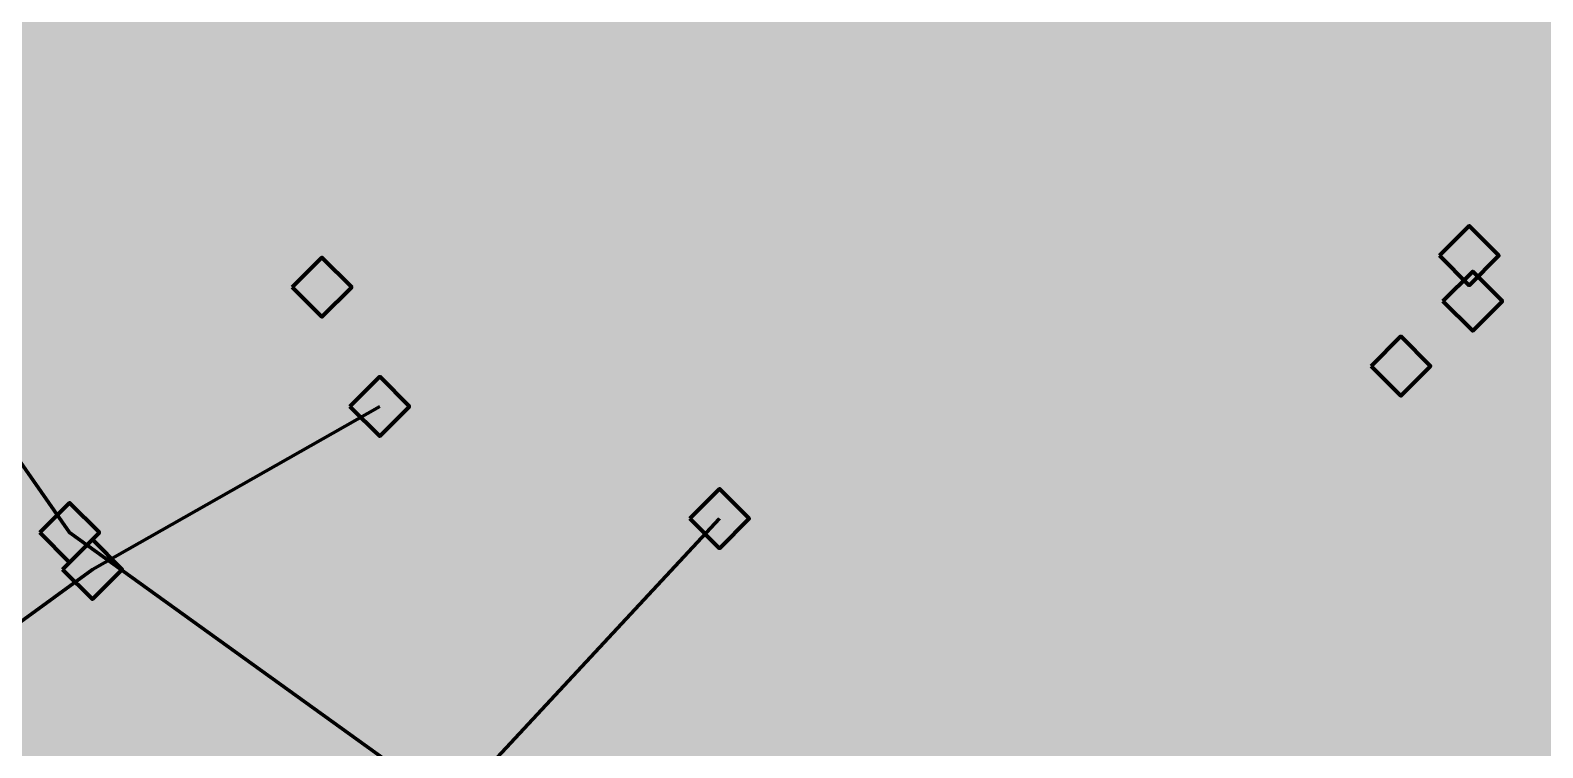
# Model space of a CAD drawing. Header units: inches. Extents: x 0 to 458, y -2 to 321.
# Drawn here: x 155.9 to 227.8, y 206.3 to 240.4 of the extents above; entities that cross this region are included whole.
import ezdxf

# ---------------------------------------------------------------- set-up
doc = ezdxf.new("R2010")
doc.units = ezdxf.units.IN
doc.header["$MEASUREMENT"] = 0
doc.layers.add('H', color=7, linetype='CONTINUOUS', lineweight=100)
doc.layers.add('P', color=250, linetype='CONTINUOUS', lineweight=100)

msp = doc.modelspace()

# ---------------------------------------------------------------- hatches: boundary and pattern name
at = {"layer": 'H', "linetype": 'Continuous'}
for color, points in [(7, [(-0.167, 296.167), (421, 296.167), (421, -1.833), (-0.167, -1.833)]), (0, [(226.917, 232.083), (226.917, 231.833), (226.833, 231.583), (226.75, 231.417), (226.583, 231.167), (226.417, 231.083), (226.25, 230.917), (226, 230.833), (225.75, 230.833), (225.5, 230.833), (225.333, 230.917), (225, 231.167), (224.833, 231.417), (224.667, 231.75), (224.583, 232.083), (224.583, 232.333), (224.583, 232.5), (224.583, 232.75), (224.583, 233), (224.667, 233.417), (224.75, 233.75), (225, 234.083), (225.167, 234.333), (225.5, 234.5), (225.833, 234.583), (226.167, 234.667), (226.417, 234.667), (226.583, 234.583), (226.583, 234.167), (226.417, 234.167), (226.167, 234.25), (225.917, 234.25), (225.75, 234.167), (225.417, 233.917), (225.25, 233.75), (225.167, 233.583), (225.083, 233.333), (225.083, 233), (225.417, 233.167), (225.833, 233.25), (226.167, 233.25), (226.333, 233.167), (226.5, 233.083), (226.75, 232.917), (226.833, 232.667), (226.917, 232.417), (226.917, 232.083), (226.417, 232.083), (226.417, 232.333), (226.417, 232.5), (226.167, 232.75), (226, 232.833), (225.75, 232.833), (225.417, 232.833), (225.083, 232.667), (225.083, 232.583), (225.083, 232.417), (225.083, 232.083), (225.167, 231.833), (225.25, 231.583), (225.333, 231.5), (225.5, 231.333), (225.75, 231.25), (226, 231.333), (226.25, 231.5), (226.417, 231.75), (226.417, 232.083), (226.917, 232.083), (228.333, 234.25), (228.083, 234.25), (227.833, 234.167), (227.667, 234), (227.5, 233.917), (227.417, 233.917), (227.417, 234.417), (227.667, 234.5), (227.917, 234.583), (228.167, 234.667), (228.417, 234.667), (228.667, 234.667), (228.833, 234.583), (229.167, 234.5), (229.417, 234.167), (229.5, 234), (229.5, 233.75), (229.417, 233.5), (229.333, 233.25), (229.083, 233.083), (228.833, 233), (228.833, 232.917), (229.083, 232.833), (229.333, 232.667), (229.5, 232.417), (229.583, 232.25), (229.583, 232), (229.583, 231.75), (229.5, 231.583), (229.25, 231.167), (229.083, 231.083), (228.833, 230.917), (228.583, 230.833), (228.333, 230.833), (228.083, 230.833), (227.833, 230.917), (227.583, 231), (227.333, 231.083), (227.333, 231.583), (227.417, 231.583), (227.583, 231.5), (227.833, 231.417), (228.083, 231.333), (228.333, 231.25), (228.583, 231.333), (228.833, 231.5), (229, 231.75), (229.083, 232.083), (229, 232.417), (228.833, 232.583), (228.583, 232.667), (228.333, 232.75), (228.083, 232.75), (228.083, 233.083), (228.25, 233.083), (228.583, 233.167), (228.833, 233.25), (228.917, 233.5), (229, 233.75), (228.917, 234), (228.833, 234.167), (228.583, 234.25), (228.333, 234.25), (226.917, 232.083), (230.917, 230.917), (230.333, 230.917), (230.333, 231.667), (230.917, 231.667), (230.917, 230.917), (226.917, 232.083), (233.5, 233.083), (233.417, 233.417), (233.417, 233.667), (233.333, 233.917), (233.25, 234.083), (233, 234.25), (232.75, 234.25), (232.5, 234.25), (232.25, 234.083), (232.167, 233.75), (232.083, 233.417), (232.083, 233.25), (232.167, 233), (232.333, 232.75), (232.583, 232.667), (232.833, 232.667), (233.167, 232.667), (233.5, 232.833), (233.5, 232.917), (233.5, 233.083), (226.917, 232.083), (231.583, 233.417), (231.583, 233.667), (231.667, 233.917), (231.833, 234.167), (231.917, 234.333), (232.083, 234.5), (232.333, 234.583), (232.5, 234.667), (232.75, 234.667), (233, 234.667), (233.25, 234.583), (233.583, 234.333), (233.75, 234.083), (233.833, 233.833), (233.917, 233.417), (234, 233.25), (234, 233), (233.917, 232.5), (233.833, 232.083), (233.75, 231.75), (233.583, 231.417), (233.333, 231.167), (233.083, 231), (232.75, 230.917), (232.333, 230.833), (232.083, 230.833), (231.917, 230.917), (231.917, 231.417), (232.083, 231.333), (232.417, 231.25), (232.583, 231.333), (232.833, 231.333), (233.167, 231.583), (233.25, 231.75), (233.333, 232), (233.417, 232.25), (233.5, 232.5), (233.25, 232.417), (233.083, 232.333), (232.667, 232.25), (232.333, 232.333), (232, 232.5), (231.833, 232.667), (231.667, 232.833), (231.583, 233.083), (231.583, 233.417)]), (0, [(159.75, 229.417), (159.667, 228.917), (159.417, 228.5), (159.083, 228.25), (158.583, 228.167), (158.167, 228.25), (157.833, 228.5), (157.5, 229.083), (157.417, 229.833), (157.5, 230.75), (157.833, 231.417), (158.333, 231.833), (159.083, 232), (159.25, 232), (159.5, 231.917), (159.5, 231.5), (159.417, 231.5), (159.25, 231.5), (159, 231.583), (158.25, 231.25), (157.917, 230.333), (158.25, 230.5), (158.667, 230.583), (159.083, 230.583), (159.417, 230.417), (159.667, 230), (159.75, 229.417), (159.25, 229.417), (159.25, 229.833), (159, 230.083), (158.833, 230.167), (158.583, 230.167), (158.25, 230.167), (157.917, 230), (157.917, 229.917), (157.917, 229.75), (158, 229.167), (158.167, 228.75), (158.417, 228.667), (158.583, 228.583), (159.083, 228.833), (159.25, 229.417), (159.75, 229.417), (162.5, 231.333), (160.917, 228.25), (160.417, 228.25), (162.083, 231.5), (160.167, 231.5), (160.167, 231.917), (162.5, 231.917), (162.5, 231.333), (159.75, 229.417), (163.75, 228.25), (163.167, 228.25), (163.167, 228.917), (163.75, 228.917), (163.75, 228.25), (159.75, 229.417), (166.75, 229.417), (166.667, 228.917), (166.417, 228.5), (166.083, 228.25), (165.5, 228.167), (165, 228.25), (164.583, 228.417), (164.583, 228.917), (164.75, 228.833), (165, 228.75), (165.25, 228.667), (165.583, 228.583), (165.833, 228.667), (166.083, 228.833), (166.25, 229.083), (166.25, 229.417), (166.167, 229.75), (166.083, 229.917), (165.75, 230.083), (165.417, 230.083), (165.083, 230.083), (164.75, 230), (164.75, 231.917), (166.75, 231.917), (166.75, 231.5), (165.167, 231.5), (165.167, 230.5), (165.333, 230.5), (165.5, 230.5), (166, 230.5), (166.417, 230.333), (166.667, 230), (166.75, 229.417), (159.75, 229.417), (169.667, 229.5), (169.25, 229.5), (169.25, 228.25), (168.75, 228.25), (168.75, 229.5), (167.167, 229.5), (167.167, 230), (168.75, 231.917), (169.25, 231.917), (169.25, 229.917), (169.667, 229.917), (169.667, 229.5), (159.75, 229.417), (168.75, 229.917), (168.75, 231.333), (167.5, 229.917), (168.75, 229.917)]), (0, [(222.917, 229.667), (224.333, 228.25), (225.75, 229.667), (224.333, 231.083)]), (0, [(168.333, 228.167), (169.75, 226.75), (171.167, 228.167), (169.75, 229.583)]), (0, [(211.083, 226.833), (211.083, 226.583), (211, 226.333), (210.917, 226.083), (210.75, 225.917), (210.583, 225.75), (210.417, 225.667), (210.167, 225.583), (209.917, 225.583), (209.75, 225.583), (209.5, 225.667), (209.167, 225.917), (209, 226.167), (208.833, 226.417), (208.75, 226.833), (208.75, 227), (208.75, 227.25), (208.75, 227.5), (208.75, 227.75), (208.833, 228.167), (209, 228.5), (209.167, 228.833), (209.333, 229.083), (209.667, 229.25), (210, 229.333), (210.417, 229.417), (210.583, 229.417), (210.833, 229.333), (210.833, 228.833), (210.75, 228.833), (210.583, 228.917), (210.333, 229), (210.083, 228.917), (209.917, 228.917), (209.583, 228.667), (209.417, 228.5), (209.333, 228.25), (209.25, 228), (209.25, 227.75), (209.583, 227.917), (210, 228), (210.417, 227.917), (210.583, 227.917), (210.75, 227.75), (210.917, 227.583), (211, 227.417), (211.083, 227.167), (211.083, 226.833), (210.583, 226.833), (210.583, 227), (210.583, 227.167), (210.333, 227.5), (210.167, 227.583), (209.917, 227.583), (209.583, 227.583), (209.25, 227.417), (209.25, 227.25), (209.25, 227.167), (209.25, 226.833), (209.333, 226.583), (209.417, 226.333), (209.5, 226.167), (209.75, 226), (209.917, 226), (210.25, 226), (210.417, 226.167), (210.583, 226.5), (210.583, 226.833), (211.083, 226.833), (213.917, 226.917), (213.5, 226.917), (213.5, 225.667), (213, 225.667), (213, 226.917), (211.417, 226.917), (211.417, 227.417), (213, 229.333), (213.5, 229.333), (213.5, 227.333), (213.917, 227.333), (213.917, 226.917), (211.083, 226.833), (213, 227.333), (213, 228.75), (211.75, 227.333), (213, 227.333), (211.083, 226.833), (215.083, 225.667), (214.5, 225.667), (214.5, 226.333), (215.083, 226.333), (215.083, 225.667), (211.083, 226.833), (217.667, 227.833), (217.667, 228.167), (217.583, 228.417), (217.5, 228.667), (217.417, 228.75), (217.167, 228.917), (216.917, 229), (216.667, 228.917), (216.417, 228.75), (216.333, 228.5), (216.25, 228.167), (216.25, 227.917), (216.333, 227.75), (216.5, 227.5), (216.75, 227.417), (217, 227.417), (217.333, 227.417), (217.667, 227.583), (217.667, 227.667), (217.667, 227.833), (211.083, 226.833), (215.75, 228.167), (215.75, 228.417), (215.833, 228.667), (216, 228.833), (216.083, 229.083), (216.25, 229.167), (216.5, 229.333), (216.667, 229.333), (216.917, 229.417), (217.167, 229.333), (217.417, 229.333), (217.75, 229.083), (217.917, 228.833), (218, 228.5), (218.083, 228.167), (218.167, 227.917), (218.167, 227.75), (218.083, 227.25), (218.083, 226.833), (217.917, 226.5), (217.75, 226.167), (217.5, 225.917), (217.25, 225.75), (216.917, 225.667), (216.5, 225.583), (216.333, 225.583), (216.083, 225.667), (216.083, 226.083), (216.333, 226.083), (216.583, 226), (216.833, 226), (217, 226.083), (217.333, 226.333), (217.417, 226.5), (217.5, 226.75), (217.583, 226.917), (217.667, 227.25), (217.417, 227.083), (217.25, 227.083), (216.833, 227), (216.5, 227), (216.167, 227.167), (216, 227.333), (215.833, 227.583), (215.833, 227.833), (215.75, 228.167), (211.083, 226.833), (221, 226.917), (220.583, 226.917), (220.583, 225.667), (220.083, 225.667), (220.083, 226.917), (218.5, 226.917), (218.5, 227.417), (220.083, 229.333), (220.583, 229.333), (220.583, 227.333), (221, 227.333), (221, 226.917), (211.083, 226.833), (220.083, 227.333), (220.083, 228.75), (218.833, 227.333), (220.083, 227.333)]), (0, [(223.083, 227.5), (224.5, 226.083), (225.917, 227.5), (224.5, 228.917)]), (0, [(175.083, 223.75), (175.083, 223.5), (175, 223.25), (174.917, 223), (174.75, 222.833), (174.583, 222.75), (174.417, 222.583), (174.167, 222.5), (173.917, 222.5), (173.667, 222.5), (173.5, 222.583), (173.083, 222.833), (172.917, 223.083), (172.833, 223.417), (172.75, 223.75), (172.75, 224), (172.75, 224.167), (172.75, 224.417), (172.75, 224.667), (172.833, 225.083), (172.917, 225.417), (173.083, 225.75), (173.333, 226), (173.667, 226.167), (174, 226.25), (174.333, 226.333), (174.583, 226.333), (174.75, 226.25), (174.75, 225.833), (174.583, 225.833), (174.333, 225.917), (174.083, 225.917), (173.917, 225.833), (173.583, 225.583), (173.417, 225.417), (173.333, 225.167), (173.25, 225), (173.25, 224.667), (173.583, 224.833), (174, 224.917), (174.333, 224.917), (174.5, 224.833), (174.667, 224.75), (174.833, 224.5), (175, 224.333), (175.083, 224.083), (175.083, 223.75), (174.583, 223.75), (174.583, 224), (174.5, 224.167), (174.333, 224.417), (174.083, 224.5), (173.833, 224.5), (173.5, 224.5), (173.25, 224.333), (173.25, 224.25), (173.25, 224.083), (173.25, 223.75), (173.25, 223.5), (173.333, 223.25), (173.5, 223.083), (173.667, 223), (173.917, 222.917), (174.167, 223), (174.417, 223.167), (174.583, 223.417), (174.583, 223.75), (175.083, 223.75), (177.833, 225.667), (176.25, 222.583), (175.75, 222.583), (177.417, 225.833), (175.5, 225.833), (175.5, 226.25), (177.833, 226.25), (177.833, 225.667), (175.083, 223.75), (179.083, 222.583), (178.5, 222.583), (178.5, 223.25), (179.083, 223.25), (179.083, 222.583), (175.083, 223.75), (182.167, 223.833), (181.75, 223.833), (181.75, 222.583), (181.333, 222.583), (181.333, 223.833), (179.667, 223.833), (179.667, 224.333), (181.333, 226.25), (181.75, 226.25), (181.75, 224.25), (182.167, 224.25), (182.167, 223.833), (175.083, 223.75), (181.333, 224.25), (181.333, 225.667), (180.083, 224.25), (181.333, 224.25), (175.083, 223.75), (183.583, 225.917), (183.333, 225.833), (183.083, 225.75), (182.833, 225.667), (182.75, 225.583), (182.667, 225.583), (182.667, 226.083), (182.833, 226.167), (183.083, 226.25), (183.417, 226.333), (183.667, 226.333), (183.833, 226.333), (184.083, 226.25), (184.417, 226.083), (184.667, 225.833), (184.75, 225.667), (184.75, 225.417), (184.667, 225.167), (184.5, 224.917), (184.333, 224.75), (184.083, 224.583), (184.333, 224.5), (184.583, 224.333), (184.75, 224.083), (184.75, 223.917), (184.833, 223.667), (184.75, 223.417), (184.75, 223.25), (184.5, 222.833), (184.333, 222.667), (184.083, 222.583), (183.833, 222.5), (183.583, 222.5), (183.333, 222.5), (183, 222.583), (182.75, 222.667), (182.583, 222.75), (182.583, 223.25), (182.833, 223.167), (183, 223.083), (183.25, 223), (183.583, 222.917), (183.833, 223), (184.083, 223.167), (184.25, 223.417), (184.333, 223.75), (184.25, 224), (184.083, 224.25), (183.833, 224.333), (183.5, 224.333), (183.333, 224.333), (183.333, 224.75), (183.5, 224.75), (183.75, 224.833), (184, 224.917), (184.167, 225.167), (184.25, 225.417), (184.167, 225.667), (184.083, 225.75), (183.833, 225.917), (183.583, 225.917)]), (0, [(227.083, 223.833), (227, 223.583), (226.917, 223.333), (226.833, 223.083), (226.667, 222.917), (226.5, 222.75), (226.333, 222.667), (226.083, 222.583), (225.917, 222.583), (225.667, 222.583), (225.417, 222.667), (225.083, 222.917), (224.917, 223.167), (224.75, 223.417), (224.667, 223.833), (224.667, 224), (224.667, 224.25), (224.667, 224.5), (224.667, 224.75), (224.75, 225.167), (224.917, 225.5), (225.083, 225.833), (225.333, 226.083), (225.583, 226.25), (225.917, 226.333), (226.333, 226.417), (226.583, 226.417), (226.75, 226.333), (226.75, 225.833), (226.5, 225.917), (226.25, 226), (226, 225.917), (225.833, 225.917), (225.5, 225.667), (225.417, 225.5), (225.25, 225.25), (225.25, 225), (225.167, 224.75), (225.5, 224.917), (225.917, 225), (226.333, 224.917), (226.5, 224.917), (226.667, 224.75), (226.833, 224.583), (226.917, 224.417), (227, 224.167), (227.083, 223.833), (226.583, 223.833), (226.5, 224), (226.5, 224.167), (226.333, 224.5), (226.083, 224.583), (225.833, 224.583), (225.5, 224.583), (225.167, 224.417), (225.167, 224.25), (225.167, 224.167), (225.167, 223.833), (225.25, 223.583), (225.333, 223.333), (225.417, 223.167), (225.667, 223), (225.917, 223), (226.167, 223), (226.333, 223.167), (226.5, 223.5), (226.583, 223.833), (227.083, 223.833), (228.5, 226), (228.25, 225.917), (227.917, 225.833), (227.75, 225.75), (227.583, 225.667), (227.583, 226.167), (227.75, 226.25), (228, 226.333), (228.25, 226.417), (228.5, 226.417), (228.75, 226.417), (228.917, 226.333), (229.25, 226.167), (229.5, 225.917), (229.583, 225.75), (229.583, 225.5), (229.583, 225.25), (229.417, 225), (229.167, 224.833), (228.917, 224.667), (229.167, 224.583), (229.417, 224.417), (229.583, 224.167), (229.667, 224), (229.667, 223.75), (229.667, 223.5), (229.583, 223.25), (229.333, 222.917), (229.167, 222.75), (229, 222.667), (228.75, 222.583), (228.5, 222.583), (228.167, 222.583), (227.917, 222.667), (227.667, 222.75), (227.5, 222.833), (227.5, 223.333), (227.667, 223.25), (227.917, 223.083), (228.167, 223), (228.417, 223), (228.75, 223.083), (229, 223.25), (229.167, 223.417), (229.167, 223.75), (229.167, 224.083), (229, 224.333), (228.75, 224.417), (228.417, 224.417), (228.167, 224.417), (228.167, 224.833), (228.333, 224.833), (228.667, 224.917), (228.917, 225), (229.083, 225.167), (229.083, 225.5), (229.083, 225.667), (228.917, 225.833), (228.75, 225.917), (228.5, 226), (227.083, 223.833), (231, 222.667), (230.417, 222.667), (230.417, 223.333), (231, 223.333), (231, 222.667), (227.083, 223.833), (233.583, 224.833), (233.583, 225.167), (233.5, 225.417), (233.417, 225.667), (233.333, 225.75), (233.083, 225.917), (232.833, 226), (232.583, 225.917), (232.417, 225.75), (232.25, 225.5), (232.167, 225.167), (232.25, 224.917), (232.25, 224.75), (232.417, 224.5), (232.667, 224.417), (232.917, 224.417), (233.25, 224.417), (233.583, 224.583), (233.583, 224.667), (233.583, 224.833), (227.083, 223.833), (231.667, 225.167), (231.75, 225.417), (231.833, 225.667), (231.917, 225.833), (232.083, 226.083), (232.25, 226.167), (232.417, 226.333), (232.667, 226.333), (232.833, 226.417), (233.083, 226.333), (233.333, 226.333), (233.667, 226.083), (233.833, 225.833), (234, 225.5), (234.083, 225.167), (234.083, 224.917), (234.083, 224.75), (234.083, 224.25), (234, 223.833), (233.833, 223.5), (233.667, 223.167), (233.417, 222.917), (233.167, 222.75), (232.833, 222.667), (232.417, 222.583), (232.25, 222.583), (232, 222.667), (232, 223.083), (232.083, 223.083), (232.25, 223.083), (232.5, 223), (232.75, 223), (232.917, 223.083), (233.25, 223.333), (233.417, 223.5), (233.5, 223.75), (233.5, 223.917), (233.583, 224.25), (233.417, 224.083), (233.167, 224), (232.833, 224), (232.417, 224), (232.083, 224.167), (231.917, 224.333), (231.833, 224.583), (231.75, 224.833), (231.667, 225.167)]), (0, [(219.667, 224.417), (221.083, 223), (222.5, 224.417), (221.083, 225.833)]), (0, [(171.083, 222.5), (172.5, 221.083), (173.917, 222.5), (172.5, 223.917)]), (0, [(160.333, 218.917), (160.25, 218.417), (160, 218), (159.583, 217.75), (159.167, 217.667), (158.667, 217.75), (158.333, 218), (158, 218.5), (157.917, 219.333), (158, 220.167), (158.333, 220.833), (158.833, 221.333), (159.583, 221.5), (159.833, 221.417), (160, 221.417), (160, 220.917), (159.75, 221), (159.5, 221), (158.75, 220.75), (158.417, 219.833), (158.75, 220), (159.167, 220.083), (159.583, 220), (159.917, 219.833), (160.167, 219.5), (160.333, 218.917), (159.833, 218.917), (159.75, 219.25), (159.583, 219.5), (159.333, 219.667), (159.083, 219.667), (158.75, 219.583), (158.417, 219.5), (158.417, 219.333), (158.417, 219.25), (158.5, 218.583), (158.667, 218.25), (158.917, 218.083), (159.167, 218.083), (159.583, 218.25), (159.833, 218.917), (160.333, 218.917), (162.5, 219.917), (162.417, 220.5), (162.25, 220.833), (162.083, 221), (161.833, 221.083), (161.333, 220.833), (161.167, 220.25), (161.167, 219.833), (161.417, 219.583), (161.583, 219.5), (161.833, 219.417), (162.167, 219.5), (162.5, 219.667), (162.5, 219.75), (162.5, 219.917), (160.333, 218.917), (160.667, 220.167), (160.75, 220.75), (161, 221.083), (161.333, 221.333), (161.833, 221.5), (162.25, 221.417), (162.583, 221.167), (162.917, 220.583), (163, 219.75), (162.917, 218.917), (162.583, 218.25), (162.083, 217.833), (161.417, 217.667), (161.167, 217.667), (161, 217.667), (161, 218.167), (161.167, 218.083), (161.417, 218.083), (162.167, 218.417), (162.5, 219.333), (162.167, 219.083), (161.75, 219.083), (161.417, 219.083), (161, 219.25), (160.75, 219.667), (160.667, 220.167), (160.333, 218.917), (164.25, 217.75), (163.667, 217.75), (163.667, 218.417), (164.25, 218.417), (164.25, 217.75), (160.333, 218.917), (167.25, 218.917), (167.167, 218.417), (167, 218), (166.583, 217.75), (166.083, 217.667), (165.583, 217.75), (165.083, 217.833), (165.083, 218.417), (165.167, 218.417), (165.333, 218.25), (165.5, 218.167), (165.833, 218.083), (166.083, 218.083), (166.333, 218.167), (166.583, 218.333), (166.75, 218.583), (166.75, 218.917), (166.75, 219.25), (166.583, 219.417), (166.333, 219.583), (166, 219.583), (165.583, 219.583), (165.25, 219.5), (165.25, 221.417), (167.25, 221.417), (167.25, 221), (165.75, 221), (165.75, 220), (165.917, 220), (166.083, 220), (166.5, 219.917), (166.917, 219.75), (167.167, 219.417), (167.25, 218.917), (160.333, 218.917), (169.583, 219.917), (169.5, 220.5), (169.333, 220.833), (169.083, 221), (168.917, 221.083), (168.417, 220.833), (168.25, 220.25), (168.25, 219.833), (168.5, 219.583), (168.667, 219.5), (168.917, 219.417), (169.25, 219.5), (169.583, 219.667), (169.583, 219.75), (169.583, 219.917), (160.333, 218.917), (167.75, 220.167), (167.833, 220.75), (168.083, 221.083), (168.417, 221.333), (168.917, 221.5), (169.333, 221.417), (169.667, 221.167), (170, 220.583), (170.083, 219.75), (170, 218.917), (169.667, 218.25), (169.167, 217.833), (168.417, 217.667), (168.25, 217.667), (168, 217.667), (168, 218.167), (168.083, 218.167), (168.25, 218.083), (168.5, 218.083), (169.25, 218.417), (169.583, 219.333), (169.25, 219.083), (168.833, 219.083), (168.417, 219.083), (168.083, 219.25), (167.833, 219.667), (167.75, 220.167)]), (0, [(191.25, 218.417), (191.25, 218.083), (191.167, 217.833), (191, 217.667), (190.917, 217.5), (190.75, 217.333), (190.5, 217.25), (190.333, 217.167), (190.083, 217.167), (189.833, 217.167), (189.667, 217.25), (189.25, 217.5), (189.083, 217.667), (189, 218), (188.917, 218.333), (188.833, 218.583), (188.833, 218.833), (188.833, 219.083), (188.917, 219.25), (189, 219.667), (189.083, 220), (189.25, 220.333), (189.5, 220.583), (189.75, 220.75), (190.083, 220.917), (190.5, 220.917), (190.75, 220.917), (190.917, 220.917), (190.917, 220.417), (190.75, 220.5), (190.417, 220.5), (190.25, 220.5), (190, 220.417), (189.667, 220.167), (189.583, 220), (189.5, 219.833), (189.417, 219.583), (189.333, 219.25), (189.75, 219.5), (190.167, 219.583), (190.5, 219.5), (190.667, 219.417), (190.833, 219.333), (191, 219.167), (191.167, 218.917), (191.25, 218.667), (191.25, 218.417), (190.75, 218.417), (190.75, 218.583), (190.667, 218.75), (190.5, 219), (190.25, 219.083), (190, 219.167), (189.667, 219.083), (189.333, 218.917), (189.333, 218.833), (189.333, 218.75), (189.417, 218.333), (189.417, 218.083), (189.5, 217.917), (189.583, 217.75), (189.833, 217.583), (190.083, 217.5), (190.333, 217.583), (190.583, 217.75), (190.667, 218), (190.75, 218.417), (191.25, 218.417), (194, 218.417), (194, 218.083), (193.917, 217.833), (193.833, 217.667), (193.667, 217.5), (193.5, 217.333), (193.25, 217.25), (193.083, 217.167), (192.833, 217.167), (192.583, 217.167), (192.417, 217.25), (192, 217.5), (191.833, 217.667), (191.75, 218), (191.667, 218.333), (191.667, 218.583), (191.583, 218.833), (191.667, 219.083), (191.667, 219.25), (191.75, 219.667), (191.833, 220), (192, 220.333), (192.25, 220.583), (192.5, 220.75), (192.917, 220.917), (193.25, 220.917), (193.5, 220.917), (193.667, 220.917), (193.667, 220.417), (193.5, 220.5), (193.167, 220.5), (193, 220.5), (192.75, 220.417), (192.5, 220.167), (192.333, 220), (192.25, 219.833), (192.167, 219.583), (192.167, 219.25), (192.5, 219.5), (192.917, 219.583), (193.25, 219.5), (193.417, 219.417), (193.583, 219.333), (193.75, 219.167), (193.917, 218.917), (194, 218.667), (194, 218.417), (191.25, 218.417), (193.5, 218.417), (193.5, 218.583), (193.417, 218.75), (193.25, 219), (193, 219.083), (192.75, 219.167), (192.417, 219.083), (192.167, 218.917), (192.083, 218.833), (192.083, 218.75), (192.167, 218.333), (192.167, 218.083), (192.25, 217.917), (192.417, 217.75), (192.583, 217.583), (192.833, 217.5), (193.083, 217.583), (193.333, 217.75), (193.417, 218), (193.5, 218.417), (191.25, 218.417), (195.25, 217.167), (194.667, 217.167), (194.667, 217.917), (195.25, 217.917), (195.25, 217.167), (191.25, 218.417), (197.75, 220), (197.667, 220.25), (197.583, 220.417), (197.333, 220.583), (197.083, 220.583), (196.833, 220.583), (196.667, 220.417), (196.5, 220.25), (196.5, 220.083), (196.583, 219.75), (196.833, 219.5), (197.083, 219.417), (197.333, 219.25), (197.5, 219.417), (197.667, 219.583), (197.667, 219.833), (197.75, 220), (191.25, 218.417), (197.833, 218.167), (197.75, 218.417), (197.667, 218.5), (197.583, 218.667), (197.333, 218.833), (197.167, 218.917), (196.833, 219), (196.667, 218.917), (196.5, 218.667), (196.417, 218.5), (196.417, 218.25), (196.417, 217.917), (196.583, 217.667), (196.833, 217.583), (197.083, 217.5), (197.417, 217.5), (197.583, 217.667), (197.75, 217.917), (197.833, 218.167), (191.25, 218.417), (197.083, 217.083), (196.833, 217.167), (196.583, 217.167), (196.417, 217.333), (196.25, 217.417), (196, 217.75), (195.917, 218.25), (195.917, 218.5), (196.083, 218.75), (196.25, 219), (196.5, 219.167), (196.333, 219.333), (196.167, 219.5), (196, 219.75), (196, 220), (196.083, 220.333), (196.333, 220.667), (196.667, 220.917), (196.917, 220.917), (197.083, 220.917), (197.333, 220.917), (197.583, 220.917), (197.917, 220.667), (198.167, 220.417), (198.167, 220), (198.167, 219.75), (198.083, 219.5), (197.917, 219.333), (197.667, 219.167), (197.917, 219), (198.167, 218.75), (198.25, 218.5), (198.333, 218.25), (198.25, 218), (198.25, 217.833), (198.083, 217.583), (197.917, 217.417), (197.583, 217.167), (197.333, 217.167), (197.083, 217.083)]), (0, [(187.25, 217.167), (188.667, 215.75), (190.083, 217.167), (188.667, 218.583)]), (0, [(156.333, 216.5), (157.75, 215.083), (159.167, 216.5), (157.75, 217.917)]), (0, [(157.417, 214.75), (158.833, 213.333), (160.25, 214.75), (158.833, 216.167)]), (0, [(161.417, 212.333), (161.333, 212.083), (161.25, 211.833), (161.167, 211.583), (161, 211.417), (160.833, 211.25), (160.667, 211.167), (160.417, 211.083), (160.25, 211.083), (160, 211.083), (159.75, 211.167), (159.417, 211.417), (159.25, 211.667), (159.083, 211.917), (159, 212.333), (159, 212.583), (159, 212.75), (159, 213), (159, 213.25), (159.083, 213.667), (159.25, 214), (159.417, 214.333), (159.667, 214.583), (159.917, 214.75), (160.25, 214.833), (160.667, 214.917), (160.917, 214.917), (161.083, 214.833), (161.083, 214.417), (161, 214.417), (160.833, 214.417), (160.583, 214.5), (160.333, 214.5), (160.167, 214.417), (159.833, 214.167), (159.75, 214), (159.583, 213.75), (159.583, 213.5), (159.5, 213.25), (159.833, 213.417), (160.25, 213.5), (160.667, 213.5), (160.833, 213.417), (161, 213.333), (161.167, 213.083), (161.25, 212.917), (161.333, 212.667), (161.417, 212.333), (160.917, 212.333), (160.833, 212.583), (160.833, 212.75), (160.667, 213), (160.417, 213.083), (160.167, 213.083), (159.833, 213.083), (159.5, 212.917), (159.5, 212.833), (159.5, 212.667), (159.5, 212.333), (159.583, 212.083), (159.667, 211.833), (159.75, 211.667), (160, 211.5), (160.25, 211.5), (160.5, 211.583), (160.667, 211.667), (160.833, 212), (160.917, 212.333), (161.417, 212.333), (163.583, 213.333), (163.583, 213.667), (163.5, 213.917), (163.417, 214.167), (163.333, 214.333), (163.083, 214.5), (162.917, 214.5), (162.583, 214.417), (162.417, 214.25), (162.25, 214), (162.25, 213.667), (162.25, 213.417), (162.25, 213.25), (162.5, 213), (162.667, 212.917), (162.917, 212.917), (163.25, 212.917), (163.583, 213.083), (163.583, 213.167), (163.583, 213.333), (161.417, 212.333), (161.75, 213.667), (161.75, 213.917), (161.833, 214.167), (161.917, 214.417), (162.083, 214.583), (162.25, 214.667), (162.417, 214.833), (162.667, 214.917), (162.917, 214.917), (163.083, 214.917), (163.333, 214.833), (163.667, 214.583), (163.833, 214.333), (164, 214.083), (164.083, 213.667), (164.083, 213.5), (164.083, 213.25), (164.083, 212.75), (164, 212.333), (163.833, 212), (163.667, 211.667), (163.5, 211.417), (163.167, 211.25), (162.833, 211.167), (162.417, 211.083), (162.25, 211.083), (162, 211.167), (162, 211.583), (162.083, 211.583), (162.25, 211.583), (162.5, 211.5), (162.75, 211.5), (162.917, 211.583), (163.25, 211.833), (163.417, 212), (163.5, 212.25), (163.583, 212.5), (163.583, 212.75), (163.417, 212.667), (163.25, 212.583), (162.833, 212.5), (162.417, 212.5), (162.083, 212.667), (161.917, 212.917), (161.833, 213.083), (161.75, 213.333), (161.75, 213.667), (161.417, 212.333), (165.333, 211.167), (164.75, 211.167), (164.75, 211.833), (165.333, 211.833), (165.333, 211.167), (161.417, 212.333), (168.5, 212.417), (168.083, 212.417), (168.083, 211.167), (167.583, 211.167), (167.583, 212.417), (166, 212.417), (166, 212.917), (167.583, 214.833), (168.083, 214.833), (168.083, 212.833), (168.5, 212.833), (168.5, 212.417), (161.417, 212.333), (167.583, 212.833), (167.583, 214.25), (166.333, 212.833), (167.583, 212.833), (161.417, 212.333), (170.667, 213.333), (170.667, 213.667), (170.583, 213.917), (170.5, 214.167), (170.417, 214.333), (170.167, 214.5), (169.917, 214.5), (169.667, 214.417), (169.5, 214.25), (169.333, 214), (169.333, 213.667), (169.333, 213.417), (169.333, 213.25), (169.583, 213), (169.75, 212.917), (170, 212.917), (170.333, 212.917), (170.667, 213.083), (170.667, 213.167), (170.667, 213.333), (161.417, 212.333), (168.833, 213.667), (168.833, 213.917), (168.917, 214.167), (169, 214.417), (169.167, 214.583), (169.333, 214.667), (169.5, 214.833), (169.75, 214.917), (170, 214.917), (170.167, 214.917), (170.417, 214.833), (170.75, 214.583), (170.917, 214.333), (171.083, 214.083), (171.167, 213.667), (171.167, 213.5), (171.167, 213.25), (171.167, 212.75), (171.083, 212.333), (170.917, 212), (170.75, 211.667), (170.5, 211.417), (170.25, 211.25), (169.917, 211.167), (169.5, 211.083), (169.333, 211.083), (169.083, 211.167), (169.083, 211.583), (169.167, 211.583), (169.333, 211.583), (169.583, 211.5), (169.833, 211.5), (170, 211.583), (170.333, 211.833), (170.5, 212), (170.583, 212.25), (170.667, 212.5), (170.667, 212.75), (170.5, 212.667), (170.25, 212.583), (169.917, 212.5), (169.5, 212.5), (169.167, 212.667), (169, 212.917), (168.917, 213.083), (168.833, 213.333), (168.833, 213.667)])]:
    msp.add_hatch(color=color, dxfattribs=at).paths.add_polyline_path(points)

# ---------------------------------------------------------------- linework, layer by layer
at = {"layer": 'P', "color": 0, "linetype": 'Continuous'}
for points in [[(93, 320.833), (107.417, 300.833), (128.5, 258.417), (157.75, 216.5), (198.083, 187.5), (241.25, 168.167), (259.417, 168.75), (299.167, 164.417), (352.083, 161.583), (409.833, 193), (458, 226.583)], [(222.917, 229.667), (224.333, 228.25), (225.75, 229.667), (224.333, 231.083), (222.917, 229.667)], [(168.333, 228.167), (169.75, 226.75), (171.167, 228.167), (169.75, 229.583), (168.333, 228.167)], [(223.083, 227.5), (224.5, 226.083), (225.917, 227.5), (224.5, 228.917), (223.083, 227.5)], [(219.667, 224.417), (221.083, 223), (222.5, 224.417), (221.083, 225.833), (219.667, 224.417)], [(171.083, 222.5), (172.5, 221.083), (173.917, 222.5), (172.5, 223.917), (171.083, 222.5)], [(105, 170.417), (126.25, 194.083), (130.333, 199.667), (138, 200.583), (143.25, 203.417), (158.833, 214.75), (172.5, 222.5)], [(187.25, 217.167), (188.667, 215.75), (190.083, 217.167), (188.667, 218.583), (187.25, 217.167)], [(156.333, 216.5), (157.75, 215.083), (159.167, 216.5), (157.75, 217.917), (156.333, 216.5)], [(106.25, 170.5), (131.167, 180.583), (135, 184.833), (143.417, 185.833), (174.083, 201.5), (188.667, 217.167)], [(157.417, 214.75), (158.833, 213.333), (160.25, 214.75), (158.833, 216.167), (157.417, 214.75)], [(157.75, 216.5), (198.083, 187.5), (241.25, 168.167)], [(157.75, 216.5), (198.083, 187.5), (241.25, 168.167)]]:
    msp.add_lwpolyline(points, dxfattribs=at)

doc.saveas('drawing.dxf')
